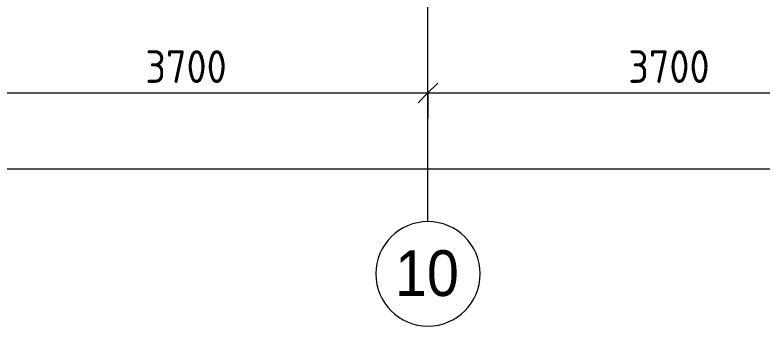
# Model space of a CAD drawing. Header units: millimetres. Extents: x 2623 to 211276, y -8553 to 29000.
# Drawn here: x 49763 to 55488, y -2706 to -322 of the extents above; entities that cross this region are included whole.
import ezdxf

# ---------------------------------------------------------------- set-up
doc = ezdxf.new("R2010")
doc.units = ezdxf.units.MM
for name, color, linetype, lineweight in [('A-ANNO-DIMS', 7, 'Continuous', 9), ('A-ANNO-DIMS-100', 7, 'Continuous', 9), ('Оси', 7, 'Continuous', 9), ('Оси-1', 7, 'Continuous', 20)]:
    doc.layers.add(name, color=color, linetype=linetype, lineweight=lineweight)
doc.styles.add('Arial', font='arial.ttf', dxfattribs={"width": 0.9, "height": 350})
doc.styles.add('ISOCPEUR', font='isocpeur.ttf', dxfattribs={"width": 0.9, "height": 250})
doc.dimstyles.new('ISO-2_5_0_9К_БОЛЬШОЙ', dxfattribs={"dimscale": 304.8, "dimtxt": 248.995294, "dimasz": 0.492126, "dimexe": 0.393701, "dimexo": 0.984252, "dimgap": 0, "dimtad": 1, "dimdec": 0, "dimrnd": 10, "dimzin": 0, "dimdsep": 46, "dimtxsty": 'ISOCPEUR', "dimblk1": 'OBLIQUE', "dimblk2": 'OBLIQUE', "dimsah": 1, "dimcen": 0.09, "dimdle": 0.393701, "dimazin": 0, "dimtfac": 1, "dimtdec": 4, "dimtix": 1, "dimtmove": 0, "dimatfit": 3, "dimfxl": 1, "dimtvp": 1, "dimtolj": 1, "dimtzin": 0, "dimarcsym": 2})

# ---------------------------------------------------------------- blocks, each defined once
blk = doc.blocks.new('Ось сетки - D8-29747960-План монтажа стен и перегородок 3 этажа в осях 1-12')
at = {"layer": 'Оси-1'}
for start, end in [(360, 180), (180, 360)]:
    blk.add_arc((0, 0), 4, start, end, dxfattribs=at)
blk = doc.blocks.new('DIMBLOCK14-План монтажа стен и перегородок 3 этажа в осях 1-12')
at = {"layer": 'A-ANNO-DIMS-100'}
for p, q in [((23428.4, -1695.6), (23428.4, -1381.6)), ((61628.4, -1695.6), (61628.4, -1381.6)), ((23308.4, -1501.6), (61748.4, -1501.6)), ((23428.4, -1501.6), (23428.4, -1695.6)), ((61628.4, -1501.6), (61628.4, -1695.6))]:
    blk.add_line(p, q, dxfattribs=at)
at = {"layer": 'A-ANNO-DIMS-100', "lineweight": 20}
for p, q in [((23428.4, -1501.6), (23503.4, -1426.6)), ((61628.4, -1501.6), (61703.4, -1426.6)), ((23428.4, -1501.6), (23353.4, -1576.6)), ((61628.4, -1501.6), (61553.4, -1576.6))]:
    blk.add_line(p, q, dxfattribs=at)
at = {"layer": 'A-ANNO-DIMS-100', "color": 0, "insert": (42133.3, -1175), "char_height": 250, "width": 948.097, "attachment_point": 1, "line_spacing_factor": 1.149209, "style": 'ISOCPEUR'}
blk.add_mtext('38200', dxfattribs=at)
blk = doc.blocks.new('_Oblique')
at = {"color": 0, "linetype": 'ByBlock', "lineweight": -2}
blk.add_line((-0.5, -0.5), (0.5, 0.5), dxfattribs=at)
blk = doc.blocks.new('DIMBLOCK23-План монтажа стен и перегородок 3 этажа в осях 1-12')
at = {"layer": 'A-ANNO-DIMS-100'}
for p, q in [((49228.4, -1114), (49228.4, -800.1)), ((52928.4, -1114), (52928.4, -800.1)), ((49228.4, -920.1), (52928.4, -920.1)), ((49228.4, -920.1), (49228.4, -1114)), ((52928.4, -920.1), (52928.4, -1114))]:
    blk.add_line(p, q, dxfattribs=at)
at = {"layer": 'A-ANNO-DIMS-100', "lineweight": 20}
for p, q in [((49228.4, -920.1), (49303.4, -845.1)), ((52928.4, -920.1), (53003.4, -845.1)), ((49228.4, -920.1), (49153.4, -995.1)), ((52928.4, -920.1), (52853.4, -995.1))]:
    blk.add_line(p, q, dxfattribs=at)
at = {"layer": 'A-ANNO-DIMS-100', "color": 0, "insert": (50762.4, -593.5), "char_height": 250, "width": 758.478, "attachment_point": 1, "line_spacing_factor": 1.149209, "style": 'ISOCPEUR'}
blk.add_mtext('3700', dxfattribs=at)
blk = doc.blocks.new('DIMBLOCK24-План монтажа стен и перегородок 3 этажа в осях 1-12')
at = {"layer": 'A-ANNO-DIMS-100'}
for p, q in [((52928.4, -1114), (52928.4, -800.1)), ((56628.4, -1114), (56628.4, -800.1)), ((52928.4, -920.1), (56628.4, -920.1)), ((52928.4, -920.1), (52928.4, -1114)), ((56628.4, -920.1), (56628.4, -1114))]:
    blk.add_line(p, q, dxfattribs=at)
at = {"layer": 'A-ANNO-DIMS-100', "lineweight": 20}
for p, q in [((52928.4, -920.1), (53003.4, -845.1)), ((56628.4, -920.1), (56703.4, -845.1)), ((52928.4, -920.1), (52853.4, -995.1)), ((56628.4, -920.1), (56553.4, -995.1))]:
    blk.add_line(p, q, dxfattribs=at)
at = {"layer": 'A-ANNO-DIMS-100', "color": 0, "insert": (54462.4, -593.5), "char_height": 250, "width": 758.478, "attachment_point": 1, "line_spacing_factor": 1.149209, "style": 'ISOCPEUR'}
blk.add_mtext('3700', dxfattribs=at)

msp = doc.modelspace()

# ---------------------------------------------------------------- linework, layer by layer
at = {"layer": 'Оси'}
msp.add_line((52928.4, -1906.3), (52928.4, 593.7), dxfattribs=at)

# ---------------------------------------------------------------- block references
at = {"layer": 'Оси-1', "xscale": 99.99999999999993, "yscale": 99.99999999999993, "zscale": 99.99999999999993}
msp.add_blockref('Ось сетки - D8-29747960-План монтажа стен и перегородок 3 этажа в осях 1-12', (52928.4, -2306.3), dxfattribs=at)

# ---------------------------------------------------------------- texts
at = {"layer": 'Оси', "insert": (52675.8, -2125.6), "char_height": 350, "width": 606.076, "attachment_point": 1, "style": 'Arial'}
msp.add_mtext('10', dxfattribs=at)

# ---------------------------------------------------------------- dimensions: what is measured, and where the dimension line sits
at = {"layer": 'A-ANNO-DIMS'}
for base, p1, p2, override, picture, middle in [((52928.4, -920.1), (49228.4, -814), (52928.4, -814), {"dimpost": '<>', "dimfxl": 3700}, 'DIMBLOCK23-План монтажа стен и перегородок 3 этажа в осях 1-12', (51078.4, -795.1)), ((56628.4, -920.1), (52928.4, -814), (56628.4, -814), {"dimpost": '<>', "dimfxl": 3700}, 'DIMBLOCK24-План монтажа стен и перегородок 3 этажа в осях 1-12', (54778.4, -795.1)), ((61628.4, -1501.6), (23428.4, -1395.6), (61628.4, -1395.6), {"dimpost": '<>', "dimfxl": 38199.999966}, 'DIMBLOCK14-План монтажа стен и перегородок 3 этажа в осях 1-12', (42528.4, -1376.6))]:
    dim = msp.add_linear_dim(base=base, p1=p1, p2=p2, dimstyle='ISO-2_5_0_9К_БОЛЬШОЙ', override=override, dxfattribs=at)
    dim.commit()
    dim.dimension.update_dxf_attribs({"geometry": picture, "text_midpoint": middle})

doc.saveas('drawing.dxf')
